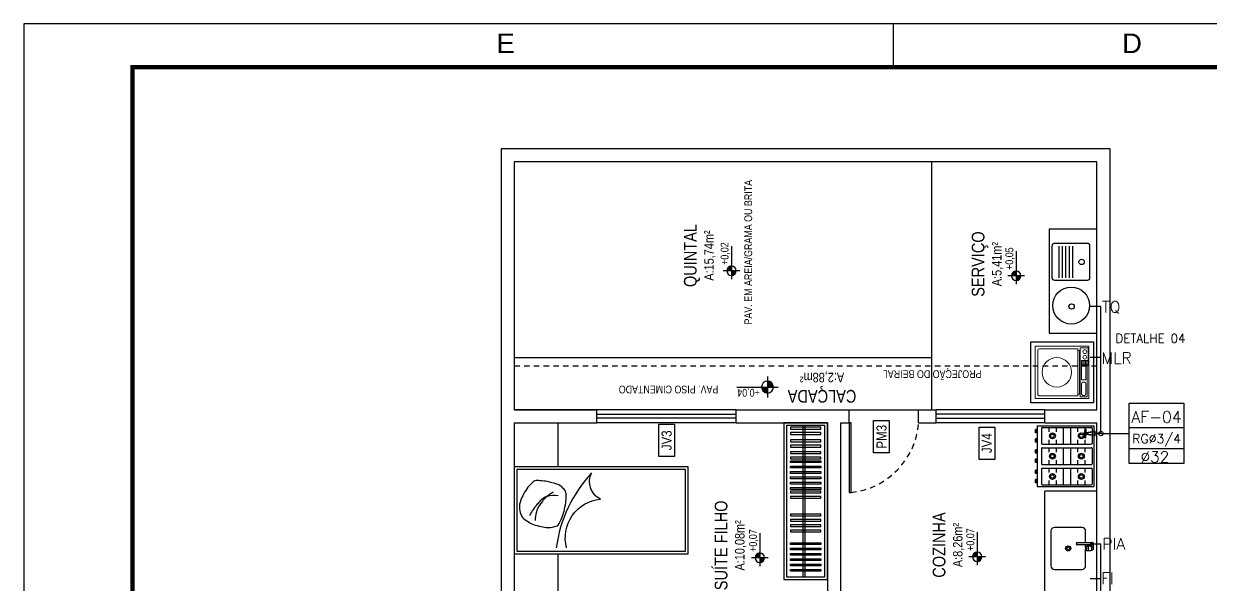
# Model space of a CAD drawing. Header units: millimetres. Extents: x 3923 to 4007, y 744 to 863.
# Drawn here: x 3923.03 to 3950.31, y 849.91 to 862.79 of the extents above; entities that cross this region are included whole.
import ezdxf
from ezdxf.enums import TextEntityAlignment as Align

# ---------------------------------------------------------------- set-up
doc = ezdxf.new("R2010")
doc.units = ezdxf.units.MM
doc.linetypes.add('CONTINUO', pattern=[0])
doc.linetypes.add('HIDDEN2', pattern=[0.1875, 0.125, -0.0625])
for name, color, linetype in [('-HIDRO', 8, 'Continuous'), ('a-pem-m', 6, 'Continuous'), ('A-PEN-B', 5, 'Continuous'), ('AF', 5, 'Continuous'), ('COTAS01', 7, 'Continuous'), ('Diametro', 2, 'Continuous'), ('DIVERSOS', 1, 'Continuous'), ('E-txt-g', 3, 'Continuous'), ('ESPECIFICAÇÃO02', 7, 'Continuous'), ('HIDRO 01', 4, 'Continuous'), ("PRANCHA - PROJETU'S", 7, 'Continuous'), ('Prumadas_L', 1, 'Continuous'), ('Prumadas_Q', 3, 'Continuous'), ('Prumadas_T', 2, 'Continuous')]:
    doc.layers.add(name, color=color, linetype=linetype)
doc.layers.add('E-Lay-9', color=9, linetype='Continuous', lineweight=9)
doc.layers.add('E-Txt-W', color=7, linetype='Continuous', lineweight=20)
doc.styles.add('ARIAL', font='arial.ttf', dxfattribs={"height": 2})
doc.styles.add('F2', font='ARIALN.TTF')
doc.styles.add('REG60', font='romans.shx', dxfattribs={"width": 0.8, "height": 0.15})
doc.styles.add('REG80', font='romans.shx', dxfattribs={"width": 0.8, "height": 0.2})
doc.styles.add('ROMANS', font='romans__.ttf', dxfattribs={"height": 0.1})

# ---------------------------------------------------------------- blocks, each defined once
blk = doc.blocks.new('ADFSGASDFG')
at = {"layer": "PRANCHA - PROJETU'S", "color": 1}
for p, q in [((360.678, 107.346), (276.578, 107.346)), ((276.578, 107.346), (276.578, 47.946)), ((296.578, 106.346), (296.578, 107.346))]:
    blk.add_line(p, q, dxfattribs=at)
at = {"layer": "PRANCHA - PROJETU'S", "color": 4, "const_width": 0.1}
blk.add_lwpolyline([(279.078, 106.346), (359.678, 106.346), (359.678, 48.946), (279.078, 48.946)], close=True, dxfattribs=at)
at = {"layer": "PRANCHA - PROJETU'S", "color": 50, "linetype": 'Continuous', "style": 'ARIAL'}
for s, p in [('E', (287.661, 106.896)), ('D', (302.065, 106.896))]:
    blk.add_text(s, height=0.45, dxfattribs=at).set_placement(p, align=Align.MIDDLE)
blk = doc.blocks.new('TXT-AMB75')
at = {"layer": 'E-txt-g', "style": 'REG80', "width": 0.8, "flags": 8}
blk.add_attdef('TXT', text='', height=0.2, dxfattribs=at).set_placement((0.005, 0.296), align=Align.CENTER)
at = {"layer": 'E-Txt-W', "style": 'REG60', "width": 0.8, "flags": 8}
blk.add_attdef('TXT', text='', height=0.15, dxfattribs=at).set_placement((0.005, 0.027), align=Align.CENTER)
blk = doc.blocks.new('Fogão03_6')
at = {"layer": 'a-pem-m', "color": 8}
for p, q in [((-0.35, -0.65), (-0.35, 0)), ((-0.35, 0), (0.35, 0)), ((-0.35, 0), (0.35, 0)), ((-0.35, -0.65), (-0.35, 0)), ((-0.33, -0.59), (-0.33, -0.03)), ((-0.33, -0.59), (-0.33, -0.03)), ((-0.33, -0.103), (-0.28, -0.103)), ((-0.33, -0.103), (-0.28, -0.103)), ((-0.32, -0.02), (-0.147, -0.02)), ((-0.32, -0.02), (-0.147, -0.02)), ((-0.187, -0.103), (-0.137, -0.103)), ((-0.187, -0.103), (-0.137, -0.103)), ((-0.137, -0.59), (-0.137, -0.03)), ((-0.137, -0.59), (-0.137, -0.03)), ((-0.097, -0.59), (-0.097, -0.03)), ((-0.097, -0.59), (-0.097, -0.03)), ((-0.097, -0.103), (-0.047, -0.103)), ((-0.097, -0.103), (-0.047, -0.103)), ((-0.087, -0.02), (0.087, -0.02)), ((-0.087, -0.02), (0.087, -0.02)), ((0.047, -0.103), (0.097, -0.103)), ((0.047, -0.103), (0.097, -0.103)), ((0.097, -0.59), (0.097, -0.03)), ((0.097, -0.59), (0.097, -0.03)), ((0.137, -0.59), (0.137, -0.03)), ((0.137, -0.59), (0.137, -0.03)), ((0.137, -0.103), (0.187, -0.103)), ((0.137, -0.103), (0.187, -0.103)), ((0.147, -0.02), (0.32, -0.02)), ((0.147, -0.02), (0.32, -0.02)), ((0.28, -0.103), (0.33, -0.103)), ((0.28, -0.103), (0.33, -0.103)), ((0.33, -0.59), (0.33, -0.03)), ((0.33, -0.59), (0.33, -0.03)), ((0.35, -0.65), (0.35, 0)), ((0.35, -0.65), (0.35, 0)), ((-0.33, -0.186), (-0.28, -0.186)), ((-0.33, -0.186), (-0.28, -0.186)), ((-0.33, -0.269), (-0.137, -0.269)), ((-0.33, -0.269), (-0.137, -0.269)), ((-0.187, -0.186), (-0.137, -0.186)), ((-0.187, -0.186), (-0.137, -0.186)), ((-0.097, -0.186), (-0.047, -0.186)), ((-0.097, -0.186), (-0.047, -0.186)), ((-0.097, -0.269), (0.097, -0.269)), ((-0.097, -0.269), (0.097, -0.269)), ((0.047, -0.186), (0.097, -0.186)), ((0.047, -0.186), (0.097, -0.186)), ((0.137, -0.186), (0.187, -0.186)), ((0.137, -0.186), (0.187, -0.186)), ((0.137, -0.269), (0.33, -0.269)), ((0.137, -0.269), (0.33, -0.269)), ((0.28, -0.186), (0.33, -0.186)), ((0.28, -0.186), (0.33, -0.186)), ((-0.33, -0.351), (-0.137, -0.351)), ((-0.33, -0.351), (-0.137, -0.351)), ((-0.097, -0.351), (0.097, -0.351)), ((-0.097, -0.351), (0.097, -0.351)), ((0.137, -0.351), (0.33, -0.351)), ((0.137, -0.351), (0.33, -0.351)), ((-0.33, -0.434), (-0.28, -0.434)), ((-0.33, -0.434), (-0.28, -0.434)), ((-0.33, -0.517), (-0.28, -0.517)), ((-0.33, -0.517), (-0.28, -0.517)), ((-0.187, -0.434), (-0.137, -0.434)), ((-0.187, -0.434), (-0.137, -0.434)), ((-0.187, -0.517), (-0.137, -0.517)), ((-0.187, -0.517), (-0.137, -0.517)), ((-0.097, -0.434), (-0.047, -0.434)), ((-0.097, -0.434), (-0.047, -0.434)), ((-0.097, -0.517), (-0.047, -0.517)), ((-0.097, -0.517), (-0.047, -0.517)), ((0.047, -0.434), (0.097, -0.434)), ((0.047, -0.434), (0.097, -0.434)), ((0.047, -0.517), (0.097, -0.517)), ((0.047, -0.517), (0.097, -0.517)), ((0.137, -0.434), (0.187, -0.434)), ((0.137, -0.434), (0.187, -0.434)), ((0.137, -0.517), (0.187, -0.517)), ((0.137, -0.517), (0.187, -0.517)), ((0.28, -0.434), (0.33, -0.434)), ((0.28, -0.434), (0.33, -0.434)), ((0.28, -0.517), (0.33, -0.517)), ((0.28, -0.517), (0.33, -0.517)), ((-0.35, -0.65), (0.35, -0.65)), ((-0.35, -0.65), (0.35, -0.65)), ((-0.32, -0.6), (-0.147, -0.6)), ((-0.32, -0.6), (-0.147, -0.6)), ((-0.307, -0.65), (-0.307, -0.67)), ((-0.307, -0.65), (-0.307, -0.67)), ((-0.267, -0.66), (-0.307, -0.66)), ((-0.267, -0.66), (-0.307, -0.66)), ((-0.267, -0.67), (-0.307, -0.67)), ((-0.267, -0.67), (-0.307, -0.67)), ((-0.267, -0.65), (-0.267, -0.67)), ((-0.267, -0.65), (-0.267, -0.67)), ((-0.2, -0.65), (-0.2, -0.67)), ((-0.2, -0.65), (-0.2, -0.67)), ((-0.16, -0.66), (-0.2, -0.66)), ((-0.16, -0.66), (-0.2, -0.66)), ((-0.16, -0.67), (-0.2, -0.67)), ((-0.16, -0.67), (-0.2, -0.67)), ((-0.16, -0.65), (-0.16, -0.67)), ((-0.16, -0.65), (-0.16, -0.67)), ((-0.087, -0.6), (0.087, -0.6)), ((-0.087, -0.6), (0.087, -0.6)), ((-0.073, -0.65), (-0.073, -0.67)), ((-0.073, -0.65), (-0.073, -0.67)), ((-0.034, -0.66), (-0.073, -0.66)), ((-0.034, -0.66), (-0.073, -0.66)), ((-0.034, -0.67), (-0.073, -0.67)), ((-0.034, -0.67), (-0.073, -0.67)), ((-0.034, -0.65), (-0.034, -0.67)), ((-0.034, -0.65), (-0.034, -0.67)), ((0.034, -0.65), (0.034, -0.67)), ((0.034, -0.65), (0.034, -0.67)), ((0.073, -0.66), (0.034, -0.66)), ((0.073, -0.66), (0.034, -0.66)), ((0.073, -0.67), (0.034, -0.67)), ((0.073, -0.67), (0.034, -0.67)), ((0.073, -0.65), (0.073, -0.67)), ((0.073, -0.65), (0.073, -0.67)), ((0.147, -0.6), (0.32, -0.6)), ((0.147, -0.6), (0.32, -0.6)), ((0.16, -0.65), (0.16, -0.67)), ((0.16, -0.65), (0.16, -0.67)), ((0.2, -0.66), (0.16, -0.66)), ((0.2, -0.66), (0.16, -0.66)), ((0.2, -0.67), (0.16, -0.67)), ((0.2, -0.67), (0.16, -0.67)), ((0.2, -0.65), (0.2, -0.67)), ((0.2, -0.65), (0.2, -0.67)), ((0.267, -0.65), (0.267, -0.67)), ((0.267, -0.65), (0.267, -0.67)), ((0.307, -0.66), (0.267, -0.66)), ((0.307, -0.66), (0.267, -0.66)), ((0.307, -0.67), (0.267, -0.67)), ((0.307, -0.67), (0.267, -0.67)), ((0.307, -0.65), (0.307, -0.67)), ((0.307, -0.65), (0.307, -0.67))]:
    blk.add_line(p, q, dxfattribs=at)
for centre, radius in [((-0.233, -0.144), 0.0341), ((-0.233, -0.144), 0.0341), ((-0.233, -0.144), 0.02), ((-0.233, -0.144), 0.02), ((0, -0.144), 0.0341), ((0, -0.144), 0.0341), ((0, -0.144), 0.02), ((0, -0.144), 0.02), ((0.233, -0.144), 0.0341), ((0.233, -0.144), 0.0341), ((0.233, -0.144), 0.02), ((0.233, -0.144), 0.02), ((-0.233, -0.476), 0.0341), ((-0.233, -0.476), 0.0341), ((-0.233, -0.476), 0.02), ((-0.233, -0.476), 0.02), ((0, -0.476), 0.0341), ((0, -0.476), 0.0341), ((0, -0.476), 0.02), ((0, -0.476), 0.02), ((0.233, -0.476), 0.0341), ((0.233, -0.476), 0.0341), ((0.233, -0.476), 0.02), ((0.233, -0.476), 0.02)]:
    blk.add_circle(centre, radius, dxfattribs=at)
for centre, start, end in [((-0.32, -0.03), 89.9995, 179.9996), ((-0.32, -0.03), 89.9995, 179.9996), ((-0.147, -0.03), 359.9996, 89.9995), ((-0.147, -0.03), 359.9996, 89.9995), ((-0.087, -0.03), 89.9995, 179.9996), ((-0.087, -0.03), 89.9995, 179.9996), ((0.087, -0.03), 359.9996, 89.9995), ((0.087, -0.03), 359.9996, 89.9995), ((0.147, -0.03), 89.9995, 179.9996), ((0.147, -0.03), 89.9995, 179.9996), ((0.32, -0.03), 359.9996, 89.9995), ((0.32, -0.03), 359.9996, 89.9995), ((-0.32, -0.59), 179.9996, 269.9995), ((-0.32, -0.59), 179.9996, 269.9995), ((-0.147, -0.59), 269.9995, 359.9996), ((-0.147, -0.59), 269.9995, 359.9996), ((-0.087, -0.59), 179.9996, 269.9995), ((-0.087, -0.59), 179.9996, 269.9995), ((0.087, -0.59), 269.9995, 359.9996), ((0.087, -0.59), 269.9995, 359.9996), ((0.147, -0.59), 179.9996, 269.9995), ((0.147, -0.59), 179.9996, 269.9995), ((0.32, -0.59), 269.9995, 359.9996), ((0.32, -0.59), 269.9995, 359.9996)]:
    blk.add_arc(centre, 0.01, start, end, dxfattribs=at)
blk = doc.blocks.new('NIVEL')
at = {"layer": 'DIVERSOS'}
h = blk.add_hatch(color=7, dxfattribs=at)
h.paths.add_polyline_path([(0, 0.137, 0.414214), (-0.137, 0), (0, 0)])
h.paths.add_polyline_path([(0, 0), (0, -0.137, 0.414214), (0.137, 0)])
at = {"layer": 'DIVERSOS', "color": 7}
for p, q in [((0.709, 0), (-0.242, 0)), ((0, 0.242), (0, -0.242))]:
    blk.add_line(p, q, dxfattribs=at)
blk.add_circle((0, 0), 0.137, dxfattribs=at)
blk = doc.blocks.new('Maquina de Lavar')
at = {"layer": 'E-Lay-9', "color": 8}
for p, q in [((0.3, 0), (-0.3, 0)), ((-0.3, 0), (-0.3, -0.62)), ((-0.08, -0.01), (-0.28, -0.01)), ((-0.28, -0.01), (-0.28, -0.1)), ((0.28, -0.1), (-0.28, -0.1)), ((0.27, -0.13), (-0.27, -0.13)), ((-0.27, -0.13), (-0.27, -0.57)), ((0.25, -0.11), (-0.25, -0.11)), ((-0.25, -0.11), (-0.25, -0.13)), ((-0.136, -0.085), (-0.136, -0.01)), ((-0.086, -0.025), (-0.136, -0.025)), ((-0.086, -0.04), (-0.136, -0.04)), ((-0.086, -0.055), (-0.136, -0.055)), ((-0.086, -0.07), (-0.136, -0.07)), ((0.085, -0.085), (-0.136, -0.085)), ((-0.086, -0.085), (-0.086, -0.01)), ((-0.08, -0.01), (-0.08, -0.02)), ((0.28, -0.02), (-0.08, -0.02)), ((0.085, -0.035), (-0.065, -0.035)), ((0.085, -0.085), (0.085, -0.035)), ((0.115, -0.07), (0.115, -0.05)), ((0.25, -0.035), (0.13, -0.035)), ((0.25, -0.085), (0.13, -0.085)), ((0.25, -0.13), (0.25, -0.11)), ((0.265, -0.07), (0.265, -0.05)), ((0.27, -0.57), (0.27, -0.13)), ((0.28, -0.1), (0.28, -0.02)), ((0.3, -0.62), (0.3, 0)), ((-0.3, -0.62), (0.3, -0.62)), ((-0.25, -0.59), (0.25, -0.59))]:
    blk.add_line(p, q, dxfattribs=at)
for centre, radius in [((-0.237, -0.048), 0.0227), ((-0.174, -0.048), 0.0227), ((0, -0.37), 0.17)]:
    blk.add_circle(centre, radius, dxfattribs=at)
for centre, radius, start, end in [((-0.065, -0.02), 0.015, 180, 270), ((0.13, -0.05), 0.015, 90, 180), ((0.13, -0.07), 0.015, 180, 270), ((0.25, -0.05), 0.015, 360, 90), ((0.25, -0.07), 0.015, 270, 360), ((-0.25, -0.57), 0.02, 180, 270), ((0.25, -0.57), 0.02, 270, 360)]:
    blk.add_arc(centre, radius, start, end, dxfattribs=at)
blk = doc.blocks.new('A$C656368A0')
at = {"layer": 'COTAS01', "color": 8}
for p, q in [((0, 1.196), (0, 0)), ((0, 1.196), (0.55, 1.196)), ((0.11, 0.997), (0.11, 0.635)), ((0.15, 0.997), (0.15, 0.635)), ((0.19, 0.997), (0.19, 0.635)), ((0.23, 0.997), (0.23, 0.635)), ((0.27, 0.997), (0.27, 0.635)), ((0, 0), (0.55, 0))]:
    blk.add_line(p, q, dxfattribs=at)
for centre in [(0.374, 0.816), (0.259, 0.305)]:
    blk.add_circle(centre, 0.0307, dxfattribs=at)
at = {"layer": 'ESPECIFICAÇÃO02', "color": 8}
blk.add_lwpolyline([(0.466, 0.633, -0.414214), (0.436, 0.603), (0.065, 0.603, -0.414214), (0.035, 0.633), (0.035, 1.003, -0.414214), (0.065, 1.033), (0.436, 1.033, -0.414214), (0.466, 1.003)], format="xyb", close=True, dxfattribs=at)
blk.add_circle((0.254, 0.315), 0.212, dxfattribs=at)

msp = doc.modelspace()

# ---------------------------------------------------------------- linework, layer by layer
at = {"layer": '-HIDRO', "ltscale": 0.5}
for p, q in [((3934.009, 859.915), (3934.009, 809.915)), ((3948.009, 859.915), (3934.009, 859.915)), ((3948.009, 809.915), (3948.009, 859.915)), ((3934.309, 859.615), (3934.309, 853.915)), ((3947.709, 859.615), (3934.309, 859.615)), ((3943.909, 853.915), (3943.909, 859.615)), ((3947.709, 853.915), (3947.709, 859.615)), ((3934.309, 855.115), (3943.909, 855.115)), ((3934.309, 853.915), (3936.209, 853.915)), ((3936.209, 853.615), (3936.209, 853.915)), ((3939.409, 853.915), (3936.209, 853.915)), ((3939.409, 853.805), (3936.209, 853.805)), ((3939.409, 853.915), (3942.009, 853.915)), ((3939.409, 853.615), (3939.409, 853.915)), ((3942.009, 853.615), (3942.009, 853.915)), ((3942.009, 853.915), (3943.609, 853.915)), ((3943.609, 853.915), (3944.009, 853.915)), ((3943.609, 853.615), (3943.609, 853.915)), ((3944.009, 853.615), (3944.009, 853.915)), ((3946.509, 853.915), (3947.709, 853.915)), ((3946.509, 853.615), (3946.509, 853.915)), ((3934.309, 853.615), (3934.309, 848.015)), ((3934.309, 853.615), (3936.209, 853.615)), ((3935.309, 853.599), (3935.309, 852.603)), ((3939.409, 853.725), (3936.209, 853.725)), ((3939.409, 853.615), (3936.209, 853.615)), ((3939.409, 853.615), (3941.509, 853.615)), ((3940.944, 853.555), (3940.944, 850.075)), ((3940.994, 853.555), (3940.994, 850.075)), ((3941.509, 853.615), (3941.509, 848.015)), ((3941.809, 853.615), (3941.809, 847.715)), ((3941.809, 853.615), (3942.009, 853.615)), ((3943.609, 853.615), (3944.009, 853.615)), ((3946.509, 853.615), (3947.709, 853.615)), ((3947.709, 848.015), (3947.709, 853.615)), ((3935.309, 850.603), (3935.309, 847.999))]:
    msp.add_line(p, q, dxfattribs=at)
at = {"layer": '-HIDRO', "linetype": 'CONTINUO', "ltscale": 0.5}
for p, q in [((3946.509, 853.915), (3944.009, 853.915)), ((3946.509, 853.815), (3944.009, 853.815)), ((3946.509, 853.715), (3944.009, 853.715)), ((3946.509, 853.615), (3944.009, 853.615))]:
    msp.add_line(p, q, dxfattribs=at)
at = {"layer": '-HIDRO'}
for p, q in [((3946.509, 849.416), (3946.509, 852.042)), ((3947.709, 852.042), (3946.509, 852.042)), ((3947.568, 850.818), (3947.568, 850.776))]:
    msp.add_line(p, q, dxfattribs=at)
for points in [[(3946.186, 854.076), (3946.186, 855.476), (3947.626, 855.476), (3947.626, 854.076)], [(3937.634, 852.842), (3937.634, 853.584), (3937.995, 853.584), (3937.995, 852.842)], [(3941.509, 850.015), (3941.509, 853.615), (3940.509, 853.615), (3940.509, 850.015)], [(3941.449, 850.075), (3941.449, 853.555), (3940.569, 853.555), (3940.569, 850.075)], [(3942.571, 852.926), (3942.571, 853.668), (3942.932, 853.668), (3942.932, 852.926)], [(3944.997, 852.776), (3944.997, 853.517), (3945.357, 853.517), (3945.357, 852.776)], [(3934.309, 852.603), (3934.309, 850.603), (3938.309, 850.603), (3938.309, 852.603)], [(3934.369, 852.543), (3934.369, 850.663), (3938.249, 850.663), (3938.249, 852.543)]]:
    msp.add_lwpolyline(points, close=True, dxfattribs=at)
at = {"layer": '-HIDRO', "linetype": 'HIDDEN2'}
msp.add_lwpolyline([(3947.709, 854.915), (3934.309, 854.915)], dxfattribs=at)
at = {"layer": '-HIDRO', "ltscale": 0.5}
msp.add_lwpolyline([(3936.209, 853.915), (3934.309, 853.915)], dxfattribs=at)
for points in [[(3941.359, 853.473), (3941.359, 853.513), (3940.659, 853.513), (3940.659, 853.473)], [(3941.359, 853.35), (3941.359, 853.39), (3940.659, 853.39), (3940.659, 853.35)], [(3941.359, 853.182), (3941.359, 853.222), (3940.659, 853.222), (3940.659, 853.182)], [(3941.359, 853.058), (3941.359, 853.098), (3940.659, 853.098), (3940.659, 853.058)], [(3941.359, 852.912), (3941.359, 852.952), (3940.659, 852.952), (3940.659, 852.912)], [(3941.359, 852.789), (3941.359, 852.829), (3940.659, 852.829), (3940.659, 852.789)], [(3941.359, 852.74), (3941.359, 852.7), (3940.659, 852.7), (3940.659, 852.74)], [(3941.359, 852.617), (3941.359, 852.577), (3940.659, 852.577), (3940.659, 852.617)], [(3941.359, 852.494), (3941.359, 852.454), (3940.659, 852.454), (3940.659, 852.494)], [(3941.359, 852.371), (3941.359, 852.331), (3940.659, 852.331), (3940.659, 852.371)], [(3941.359, 852.248), (3941.359, 852.208), (3940.659, 852.208), (3940.659, 852.248)], [(3941.359, 852.125), (3941.359, 852.085), (3940.659, 852.085), (3940.659, 852.125)], [(3941.359, 852.003), (3941.359, 852.043), (3940.659, 852.043), (3940.659, 852.003)], [(3941.359, 851.88), (3941.359, 851.92), (3940.659, 851.92), (3940.659, 851.88)], [(3941.359, 851.476), (3941.359, 851.516), (3940.659, 851.516), (3940.659, 851.476)], [(3941.359, 851.353), (3941.359, 851.393), (3940.659, 851.393), (3940.659, 851.353)], [(3941.359, 851.23), (3941.359, 851.27), (3940.659, 851.27), (3940.659, 851.23)], [(3941.359, 851.107), (3941.359, 851.147), (3940.659, 851.147), (3940.659, 851.107)], [(3941.359, 850.858), (3941.359, 850.818), (3940.659, 850.818), (3940.659, 850.858)], [(3941.359, 850.735), (3941.359, 850.695), (3940.659, 850.695), (3940.659, 850.735)], [(3941.359, 850.612), (3941.359, 850.572), (3940.659, 850.572), (3940.659, 850.612)], [(3941.359, 850.489), (3941.359, 850.449), (3940.659, 850.449), (3940.659, 850.489)], [(3941.359, 850.366), (3941.359, 850.326), (3940.659, 850.326), (3940.659, 850.366)], [(3941.359, 850.243), (3941.359, 850.203), (3940.659, 850.203), (3940.659, 850.243)]]:
    msp.add_lwpolyline(points, close=True, dxfattribs=at)
at = {"layer": '-HIDRO', "ltscale": 0.05}
msp.add_lwpolyline([(3942.009, 853.615), (3942.009, 852.015), (3942.059, 852.015), (3942.059, 853.615)], close=True, dxfattribs=at)
at = {"layer": '-HIDRO'}
for points in [[(3935.512, 850.743, -0.460104), (3936.289, 851.863, -0.414214), (3936.089, 852.463, 0.154765), (3935.274, 850.743)], [(3935.492, 852.035, 0.040453), (3935.43, 852.117, 0.121269), (3935.318, 852.194, 0.020937), (3935.212, 852.228, 0.015911), (3935.069, 852.264, 0.04249), (3934.905, 852.285, 0.020654), (3934.782, 852.285, 0.022056), (3934.71, 852.227, 0.064376), (3934.599, 852.102, 0.03352), (3934.503, 851.936, 0.039598), (3934.443, 851.785, 0.109626), (3934.43, 851.635, 0.257026), (3934.598, 851.361, 0.075208), (3934.75, 851.28, 0.030275), (3934.928, 851.229, 0.036967), (3935.077, 851.207, 0.089016), (3935.211, 851.222, 0.036988), (3935.319, 851.262, 0.030345), (3935.406, 851.435, 0.04596), (3935.455, 851.583, 0.01901), (3935.492, 851.779, 0.025886), (3935.506, 851.926, 0.088683), (3935.491, 852.037, 0.020726)], [(3935.322, 851.94, 0.103492), (3935.065, 851.923, 0.14369), (3934.907, 851.823, 0.007817), (3934.83, 851.735, 0.010698), (3934.777, 851.668, 0.020146), (3934.722, 851.589, 0.015912), (3934.66, 851.486)], [(3935.205, 852.018, 0.040593), (3935.078, 851.938, 0.055645), (3934.998, 851.862, 0.015363), (3934.943, 851.794, 0.01263), (3934.881, 851.707, 0.082628), (3934.818, 851.569, 0.061291), (3934.79, 851.369)], [(3947.449, 850.858), (3947.449, 851.128, 0.414214), (3947.369, 851.208), (3946.729, 851.208, 0.414214), (3946.649, 851.128), (3946.649, 850.328, 0.414214), (3946.729, 850.248), (3947.369, 850.248, 0.414214), (3947.449, 850.328), (3947.449, 850.713)], [(3947.449, 850.748), (3947.449, 850.818, 0.414214)], [(3947.483, 850.678), (3947.558, 850.678, 0.133256), (3947.571, 850.681, 0.106756), (3947.583, 850.692, 0.082828), (3947.591, 850.708, 0.071352), (3947.594, 850.728, 0.071352), (3947.591, 850.748, 0.082828), (3947.583, 850.763, 0.106756), (3947.571, 850.774, 0.133256), (3947.558, 850.778), (3947.483, 850.778)], [(3947.584, 850.693), (3947.598, 850.693, 0.546464), (3947.629, 850.742, -0.10784), (3947.628, 850.751), (3947.628, 850.838)], [(3947.629, 850.742, 0.293273), (3947.598, 850.763), (3947.584, 850.763)]]:
    msp.add_lwpolyline(points, format="xyb", dxfattribs=at)
for points in [[(3947.598, 850.858), (3947.258, 850.858, 1), (3947.258, 850.818), (3947.598, 850.818, 1)], [(3947.483, 850.778, 0.133256), (3947.47, 850.774, 0.106756), (3947.458, 850.763, 0.082828), (3947.451, 850.748, 0.071352), (3947.448, 850.728, 0.071352), (3947.451, 850.708, 0.082828), (3947.458, 850.692, 0.106756), (3947.47, 850.681, 0.133256), (3947.483, 850.678, 0.133256), (3947.496, 850.681, 0.106756), (3947.508, 850.692, 0.082828), (3947.516, 850.708, 0.071352), (3947.519, 850.728, 0.071352), (3947.516, 850.748, 0.082828), (3947.508, 850.763, 0.106756), (3947.496, 850.774, 0.133256)], [(3947.468, 850.713, 0.133256), (3947.472, 850.714, 0.106756), (3947.476, 850.717, 0.082828), (3947.478, 850.722, 0.071352), (3947.479, 850.728, 0.071352), (3947.478, 850.734, 0.082828), (3947.476, 850.738, 0.106756), (3947.472, 850.742, 0.133256), (3947.468, 850.743, 0.133256), (3947.464, 850.742, 0.106756), (3947.461, 850.738, 0.082828), (3947.458, 850.734, 0.071352), (3947.458, 850.728, 0.071352), (3947.458, 850.722, 0.082828), (3947.461, 850.717, 0.106756), (3947.464, 850.714, 0.133256)]]:
    msp.add_lwpolyline(points, format="xyb", close=True, dxfattribs=at)
for radius in [0.06, 0.035]:
    msp.add_circle((3947.049, 850.728), radius, dxfattribs=at)
at = {"layer": '-HIDRO', "linetype": 'HIDDEN2'}
msp.add_arc((3941.871, 853.748), 1.743, 276.1924, 355.6263, dxfattribs=at)
at = {"layer": '-HIDRO'}
for centre, radius, start, end in [((3947.258, 850.838), 0.025, 53.1301, 306.8699), ((3947.598, 850.728), 0.07, 115.3769, 134.4153), ((3947.598, 850.838), 0.03, 221.8103, 138.1897)]:
    msp.add_arc(centre, radius, start, end, dxfattribs=at)
at = {"layer": 'A-PEN-B'}
msp.add_line((3947.799, 853.373), (3947.656, 853.373), dxfattribs=at)
msp.add_circle((3947.799, 853.368), 0.05, dxfattribs=at)
at = {"layer": 'AF'}
for p, q in [((3947.799, 856.29), (3947.551, 856.29)), ((3947.799, 853.373), (3947.799, 856.29)), ((3947.799, 855.116), (3947.551, 855.116)), ((3947.551, 850.835), (3947.799, 850.835)), ((3947.799, 849.207), (3947.799, 850.835)), ((3947.551, 850.035), (3947.799, 850.035))]:
    msp.add_line(p, q, dxfattribs=at)
at = {"layer": 'HIDRO 01', "color": 4}
for p, q in [((3947.425, 853.39), (3947.425, 853.399)), ((3947.425, 853.368), (3947.425, 853.39)), ((3947.425, 853.347), (3947.425, 853.368)), ((3947.425, 853.338), (3947.425, 853.347)), ((3947.425, 853.338), (3947.425, 853.338)), ((3947.43, 853.323), (3947.43, 853.313)), ((3947.43, 853.313), (3947.43, 853.303)), ((3947.431, 853.466), (3947.431, 853.409)), ((3947.431, 853.378), (3947.431, 853.41)), ((3947.431, 853.378), (3947.431, 853.368)), ((3947.431, 853.368), (3947.431, 853.358)), ((3947.431, 853.358), (3947.431, 853.327)), ((3947.431, 853.271), (3947.431, 853.328)), ((3947.441, 853.468), (3947.433, 853.468)), ((3947.433, 853.268), (3947.441, 853.268)), ((3947.448, 853.468), (3947.441, 853.468)), ((3947.448, 853.268), (3947.441, 853.268)), ((3947.45, 853.313), (3947.45, 853.323)), ((3947.45, 853.303), (3947.45, 853.313)), ((3947.451, 853.466), (3947.451, 853.412)), ((3947.451, 853.378), (3947.451, 853.413)), ((3947.451, 853.368), (3947.451, 853.378)), ((3947.451, 853.358), (3947.451, 853.368)), ((3947.451, 853.358), (3947.451, 853.325)), ((3947.451, 853.271), (3947.451, 853.325)), ((3947.472, 853.389), (3947.472, 853.397)), ((3947.472, 853.368), (3947.472, 853.389)), ((3947.504, 853.384), (3947.472, 853.384)), ((3947.472, 853.348), (3947.472, 853.368)), ((3947.472, 853.339), (3947.472, 853.348)), ((3947.504, 853.347), (3947.472, 853.347)), ((3947.504, 853.368), (3947.504, 853.401)), ((3947.504, 853.401), (3947.557, 853.401)), ((3947.504, 853.336), (3947.504, 853.368)), ((3947.557, 853.336), (3947.504, 853.336)), ((3947.658, 853.42), (3947.665, 853.42)), ((3947.658, 853.368), (3947.658, 853.42)), ((3947.658, 853.316), (3947.658, 853.368)), ((3947.665, 853.316), (3947.658, 853.316)), ((3947.665, 853.368), (3947.665, 853.42)), ((3947.665, 853.316), (3947.665, 853.368))]:
    msp.add_line(p, q, dxfattribs=at)
for points in [[(3947.472, 853.397), (3947.469, 853.398), (3947.466, 853.399), (3947.461, 853.4)], [(3947.472, 853.339), (3947.469, 853.339), (3947.466, 853.338), (3947.461, 853.337)]]:
    msp.add_lwpolyline(points, dxfattribs=at)
at = {"layer": 'HIDRO 01', "color": 4, "extrusion": (0, 0, -1)}
for centre, radius, start, end in [((-3947.495, 853.368), 0.0789, 359.9957, 20.1363), ((-3947.423, 853.39), 0.00198, 20.1219, 100.1124), ((-3947.423, 853.39), 0.00198, 100.0948, 180), ((-3947.417, 853.41), 0.0136, 181.2368, 236.379), ((-3947.417, 853.327), 0.0136, 123.6059, 180), ((-3947.44, 853.431), 0.0099, 0.026, 89.974), ((-3947.44, 853.416), 0.0099, 270.0183, 359.9819), ((-3947.44, 853.323), 0.0099, 0.026, 89.974), ((-3947.44, 853.303), 0.0099, 270.0183, 359.9819), ((-3947.433, 853.466), 0.00247, 0, 90), ((-3947.441, 853.373), 0.0099, 0.026, 89.974), ((-3947.441, 853.358), 0.0099, 270.0183, 359.9819), ((-3947.44, 853.431), 0.0099, 90.0182, 179.9818), ((-3947.44, 853.416), 0.0099, 180.0183, 269.9819), ((-3947.44, 853.323), 0.0099, 90.0182, 179.9818), ((-3947.44, 853.303), 0.0099, 180.0183, 269.9819), ((-3947.441, 853.373), 0.0099, 90.0182, 179.9818), ((-3947.441, 853.358), 0.0099, 180.0183, 269.9819), ((-3947.448, 853.271), 0.00247, 180, 270), ((-3947.464, 853.413), 0.0136, 282.3599, 360), ((-3947.464, 853.324), 0.0136, 359.9998, 77.6433), ((-3947.583, 853.532), 0.134, 236.3582, 281.4507), ((-3947.583, 853.205), 0.134, 78.5496, 123.642)]:
    msp.add_arc(centre, radius, start, end, dxfattribs=at)
at = {"layer": 'HIDRO 01', "color": 4}
for centre, radius, start, end in [((3947.495, 853.368), 0.0789, 179.994, 200.1389), ((3947.423, 853.342), 0.00198, 200.1271, 280.0763), ((3947.423, 853.342), 0.00198, 280.0721, 0.0034), ((3947.425, 853.399), 0.00025, 123.8845, 179.9151), ((3947.425, 853.338), 0.000248, 206.7174, 236.3559), ((3947.433, 853.271), 0.00247, 179.9983, 270), ((3947.448, 853.466), 0.00247, 359.9989, 90)]:
    msp.add_arc(centre, radius, start, end, dxfattribs=at)
at = {"layer": 'Prumadas_L'}
for p, q in [((3948.449, 853.507), (3949.71, 853.507)), ((3947.799, 853.373), (3948.449, 853.373)), ((3948.449, 853.023), (3949.71, 853.023))]:
    msp.add_line(p, q, dxfattribs=at)
at = {"layer": 'Prumadas_Q'}
for p, q in [((3948.449, 854.065), (3949.71, 854.065)), ((3948.449, 852.681), (3948.449, 854.065)), ((3949.71, 854.065), (3949.71, 852.681)), ((3949.71, 852.681), (3948.449, 852.681))]:
    msp.add_line(p, q, dxfattribs=at)

# ---------------------------------------------------------------- block references
at = {"layer": '-HIDRO'}
ref = msp.add_blockref('TXT-AMB75', (3938.935, 857.451), dxfattribs=dict(at, xscale=1.458, yscale=1.458, zscale=1.458, rotation=90))
ref.add_attrib('TXT', 'QUINTAL', dxfattribs={"layer": 'E-txt-g', "color": 2, "height": 0.2916, "rotation": 90, "style": 'F2'}).set_placement((3938.503, 857.459), align=Align.CENTER)
ref.add_attrib('TXT', 'A:15,74m²', dxfattribs={"layer": 'E-Txt-W', "height": 0.2187, "rotation": 90, "style": 'F2'}).set_placement((3938.896, 857.459), align=Align.CENTER)
ref = msp.add_blockref('TXT-AMB75', (3945.554, 857.255), dxfattribs=dict(at, xscale=1.458, yscale=1.458, zscale=1.458, rotation=90))
ref.add_attrib('TXT', 'SERVIÇO', dxfattribs={"layer": 'E-txt-g', "color": 2, "height": 0.2916, "rotation": 90, "style": 'F2'}).set_placement((3945.121, 857.263), align=Align.CENTER)
ref.add_attrib('TXT', 'A:5,41m²', dxfattribs={"layer": 'E-Txt-W', "height": 0.2187, "rotation": 90, "style": 'F2'}).set_placement((3945.514, 857.263), align=Align.CENTER)
at = {"layer": '-HIDRO', "ltscale": 0.35, "xscale": 2, "yscale": 2, "zscale": 2}
msp.add_blockref('A$C656368A0', (3946.609, 855.679), dxfattribs=at)
at = {"layer": '-HIDRO', "linetype": 'Continuous'}
for name, p, xscale, yscale, zscale, rotation in [('NIVEL', (3939.304, 857.11), -0.7971733240954236, 0.7971733240954236, 0.7971733240954236, 270), ('NIVEL', (3945.853, 856.994), -0.7971733240954236, 0.7971733240954236, 0.7971733240954236, 270), ('Fogão03_6', (3947.637, 852.849), 2, 2, 2, 269.9999999999999), ('NIVEL', (3939.956, 850.515), -0.7971733240954236, 0.7971733240954236, 0.7971733240954236, 270), ('NIVEL', (3944.955, 850.538), -0.7971733240954236, 0.7971733240954236, 0.7971733240954236, 270)]:
    msp.add_blockref(name, p, dxfattribs=dict(at, xscale=xscale, yscale=yscale, zscale=zscale, rotation=rotation))
at = {"layer": '-HIDRO', "xscale": 2, "yscale": 2, "zscale": 2, "rotation": 269.9999999999999}
msp.add_blockref('Maquina de Lavar', (3947.526, 854.776), dxfattribs=at)
at = {"layer": '-HIDRO', "linetype": 'Continuous', "xscale": -1}
msp.add_blockref('NIVEL', (3940.133, 854.437), dxfattribs=at)
at = {"layer": '-HIDRO'}
ref = msp.add_blockref('TXT-AMB75', (3941.395, 854.804), dxfattribs=dict(at, xscale=1.458, yscale=1.458, zscale=1.458, rotation=180))
ref.add_attrib('TXT', 'CALÇADA', dxfattribs={"layer": 'E-txt-g', "color": 2, "height": 0.2916, "rotation": 180, "style": 'F2'}).set_placement((3941.387, 854.371), align=Align.CENTER)
ref.add_attrib('TXT', 'A:2,88m²', dxfattribs={"layer": 'E-Txt-W', "height": 0.2187, "rotation": 180, "style": 'F2'}).set_placement((3941.387, 854.764), align=Align.CENTER)
at = {"layer": '-HIDRO', "linetype": 'HIDDEN2', "ltscale": 0.5}
ref = msp.add_blockref('TXT-AMB75', (3939.643, 850.791), dxfattribs=dict(at, xscale=1.458, yscale=1.458, zscale=1.458, rotation=90))
ref.add_attrib('TXT', 'SUÍTE FILHO', dxfattribs={"layer": 'E-txt-g', "color": 2, "height": 0.2916, "rotation": 90, "style": 'F2'}).set_placement((3939.211, 850.799), align=Align.CENTER)
ref.add_attrib('TXT', 'A:10,08m²', dxfattribs={"layer": 'E-Txt-W', "height": 0.2187, "rotation": 90, "style": 'F2'}).set_placement((3939.604, 850.799), align=Align.CENTER)
at = {"layer": '-HIDRO'}
ref = msp.add_blockref('TXT-AMB75', (3944.656, 850.799), dxfattribs=dict(at, xscale=1.458, yscale=1.458, zscale=1.458, rotation=90))
ref.add_attrib('TXT', 'COZINHA', dxfattribs={"layer": 'E-txt-g', "color": 2, "height": 0.2916, "rotation": 90, "style": 'F2'}).set_placement((3944.224, 850.807), align=Align.CENTER)
ref.add_attrib('TXT', 'A:8,26m²', dxfattribs={"layer": 'E-Txt-W', "height": 0.2187, "rotation": 90, "style": 'F2'}).set_placement((3944.617, 850.807), align=Align.CENTER)
at = {"layer": "PRANCHA - PROJETU'S", "color": 1}
msp.add_blockref('ADFSGASDFG', (3646.451, 755.44), dxfattribs=at)

# ---------------------------------------------------------------- texts
at = {"layer": '-HIDRO', "linetype": 'Continuous', "style": 'F2'}
for s, height, rotation, p in [('PAV. EM AREIA/GRAMA OU BRITA', 0.17812, 90, (3939.601, 855.875)), ('+0,02', 0.1781, 90, (3939.057, 857.246)), ('+0,05', 0.1781, 90, (3945.605, 857.13)), ('PROJEÇÃO DO BEIRAL', 0.17812, 180, (3945.054, 854.645)), ('PAV. PISO CIMENTADO', 0.17812, 180, (3939.003, 854.292)), ('+0,04', 0.1781, 180, (3939.955, 854.217)), ('PM3', 0.2308, 90, (3942.639, 853.024)), ('JV3', 0.2308, 90, (3937.697, 852.985)), ('JV4', 0.2308, 90, (3945.06, 852.919)), ('+0,07', 0.1781, 90, (3939.709, 850.651)), ('+0,07', 0.1781, 90, (3944.708, 850.674))]:
    msp.add_text(s, height=height, rotation=rotation, dxfattribs=at).set_placement(p, align=Align.TOP_LEFT)
at = {"layer": 'Diametro', "style": 'ROMANS'}
msp.add_text('DETALHE 04', height=0.2, rotation=0, dxfattribs=at).set_placement((3948.94, 855.457), align=Align.CENTER)
at = {"layer": 'Prumadas_T', "style": 'ROMANS'}
for s, p in [('TQ', (3947.822, 856.149)), ('MLR', (3947.813, 854.972)), ('PIA', (3947.83, 850.701)), ('FI', (3947.804, 849.911))]:
    msp.add_text(s, height=0.2621, rotation=360, dxfattribs=at).set_placement(p)
for s, height, p in [('AF-04', 0.2646, (3949.08, 853.618)), ('RG%%C3/4', 0.2117, (3949.081, 853.145)), ('%%C32', 0.2561, (3949.042, 852.703))]:
    msp.add_text(s, height=height, rotation=0, dxfattribs=at).set_placement(p, align=Align.CENTER)

doc.saveas('drawing.dxf')
